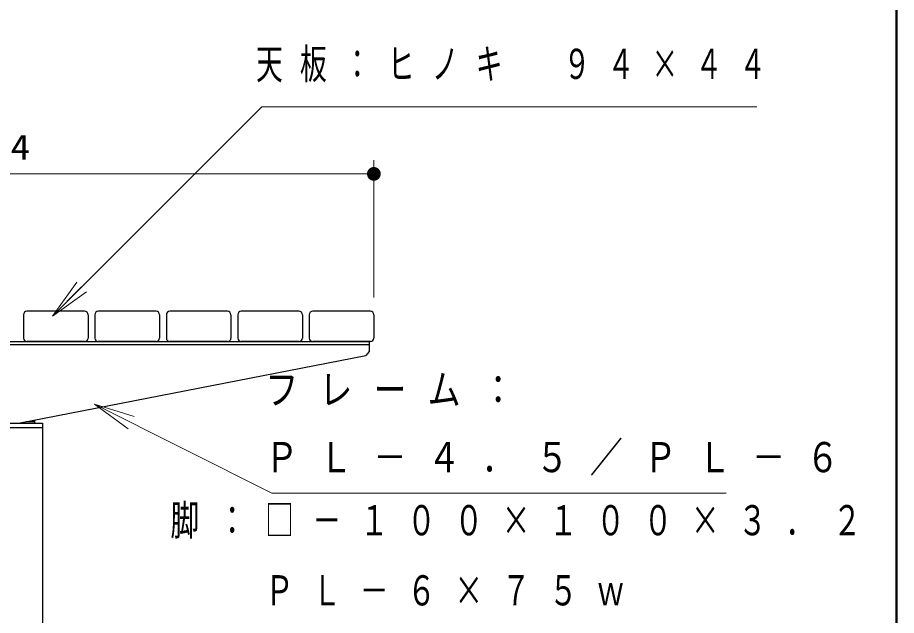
# Model space of a CAD drawing. Units: millimetres on the paper. Extents: x -365 to 0, y -26 to 257.
# Drawn here: x -64 to 0, y 107.4 to 150.9 of the extents above; entities that cross this region are included whole.
import ezdxf

# ---------------------------------------------------------------- set-up
doc = ezdxf.new("R2010")
doc.units = ezdxf.units.MM
doc.layers.add('LY_1', color=7, linetype='Continuous', lineweight=25)
doc.styles.add('ＭＳ ゴシック', font='')
doc.styles.get('ＭＳ ゴシック').set_extended_font_data('MS Gothic')

# ---------------------------------------------------------------- blocks, each defined once
blk = doc.blocks.new('filled_dot')
at = {"color": 0, "linetype": 'Continuous', "lineweight": -2, "const_width": 1.25}
blk.add_lwpolyline([(-0.625, 0, 1), (0.625, 0, 1)], format="xyb", close=True, dxfattribs=at)

msp = doc.modelspace()

# ---------------------------------------------------------------- linework, layer by layer
at = {"layer": 'LY_1', "lineweight": 50}
msp.add_line((0, 0), (0, 257), dxfattribs=at)
at = {"layer": 'LY_1', "lineweight": 13}
for p, q in [((-38.025, 130.521), (-38.025, 140.521)), ((-94.725, 139.521), (-38.025, 139.521)), ((-61.418, 129.171), (-59.65, 131.646)), ((-61.418, 129.171), (-59.297, 131.292)), ((-58.943, 130.939), (-61.418, 129.171)), ((-55.904, 120.971), (-58.36, 122.764)), ((-58.36, 122.764), (-55.455, 121.865)), ((-58.36, 122.764), (-55.679, 121.418))]:
    msp.add_line(p, q, dxfattribs=at)
at = {"layer": 'LY_1'}
for p, q in [((-63.525, 129.271), (-63.525, 127.571)), ((-59.075, 129.521), (-63.275, 129.521)), ((-58.825, 129.271), (-58.825, 127.571)), ((-58.325, 129.271), (-58.325, 127.571)), ((-53.875, 129.521), (-58.075, 129.521)), ((-53.625, 129.271), (-53.625, 127.571)), ((-53.125, 129.271), (-53.125, 127.571)), ((-48.675, 129.521), (-52.875, 129.521)), ((-48.425, 129.271), (-48.425, 127.571)), ((-47.925, 129.271), (-47.925, 127.571)), ((-43.475, 129.521), (-47.675, 129.521)), ((-43.225, 129.271), (-43.225, 127.571)), ((-42.725, 129.271), (-42.725, 127.571)), ((-38.275, 129.521), (-42.475, 129.521)), ((-38.025, 129.271), (-38.025, 127.571)), ((-59.075, 127.321), (-63.275, 127.321)), ((-53.875, 127.321), (-58.075, 127.321)), ((-48.675, 127.321), (-52.875, 127.321)), ((-43.475, 127.321), (-47.675, 127.321)), ((-38.275, 127.321), (-42.475, 127.321))]:
    msp.add_line(p, q, dxfattribs=at)
at = {"layer": 'LY_1', "color": 3}
for p, q in [((-94.375, 127.321), (-38.375, 127.321)), ((-38.375, 127.321), (-38.375, 126.596)), ((-94.375, 127.096), (-38.375, 127.096)), ((-63.875, 121.371), (-38.62, 126.298)), ((-38.375, 126.596), (-38.62, 126.298)), ((-62.725, 121.594), (-62.725, 121.371)), ((-70.625, 121.371), (-62.125, 121.371)), ((-70.625, 121.071), (-62.125, 121.071)), ((-62.725, 121.471), (-63.361, 121.471)), ((-62.125, 121.371), (-62.125, 89.821))]:
    msp.add_line(p, q, dxfattribs=at)
at = {"layer": 'LY_1', "lineweight": 13}
for points in [[(-61.418, 129.171), (-46.185, 144.404), (-10.159, 144.404)], [(-58.36, 122.764), (-45.45, 116.281), (-12.39, 116.281)]]:
    msp.add_lwpolyline(points, dxfattribs=at)
at = {"layer": 'LY_1'}
for centre, start, end in [((-63.275, 129.271), 90, 180), ((-59.075, 129.271), 360, 90), ((-58.075, 129.271), 90, 180), ((-53.875, 129.271), 360, 90), ((-52.875, 129.271), 90, 180), ((-48.675, 129.271), 360, 90), ((-47.675, 129.271), 90, 180), ((-43.475, 129.271), 360, 90), ((-42.475, 129.271), 90, 180), ((-38.275, 129.271), 360, 90), ((-63.275, 127.571), 180, 270), ((-59.075, 127.571), 270, 0.00001), ((-58.075, 127.571), 180, 270), ((-53.875, 127.571), 270, 0.00001), ((-52.875, 127.571), 180, 270), ((-48.675, 127.571), 270, 0.00001), ((-47.675, 127.571), 180, 270), ((-43.475, 127.571), 270, 0.00001), ((-42.475, 127.571), 180, 270), ((-38.275, 127.571), 270, 0.00001)]:
    msp.add_arc(centre, 0.25, start, end, dxfattribs=at)

# ---------------------------------------------------------------- block references
at = {"layer": 'LY_1', "lineweight": 13, "xscale": 0.4, "yscale": 0.4, "rotation": 180}
msp.add_blockref('filled_dot', (-38.025, 139.521), dxfattribs=at)

# ---------------------------------------------------------------- texts
at = {"layer": 'LY_1', "style": 'ＭＳ ゴシック'}
for s, insert, char_height, attachment_point in [('\\T1.64;\\W0.65;天板：ヒノキ\u3000９４×４４', (-46.6, 147.404), 2.199, 4), ('\\T1.33;\\W1.15;1134', (-66.375, 140.521), 1.833, 8), ('\\T1.64;\\W0.8;フレーム：', (-45.922, 123.781), 2.199, 4), ('\\T1.64;\\W0.8;ＰＬ－４．５／ＰＬ－６', (-45.922, 118.781), 2.199, 4), ('\\T1.64;\\W0.7;脚：□－１００×１００×３．２', (-52.827, 114.195), 2.199, 4), ('\\T1.64;\\W0.7;\u3000\u3000ＰＬ－６×７５ｗ\u3000\u3000\u3000\u3000\u3000', (-52.827, 109.195), 2.199, 4)]:
    msp.add_mtext(s, dxfattribs=dict(at, insert=insert, char_height=char_height, attachment_point=attachment_point))

doc.saveas('drawing.dxf')
